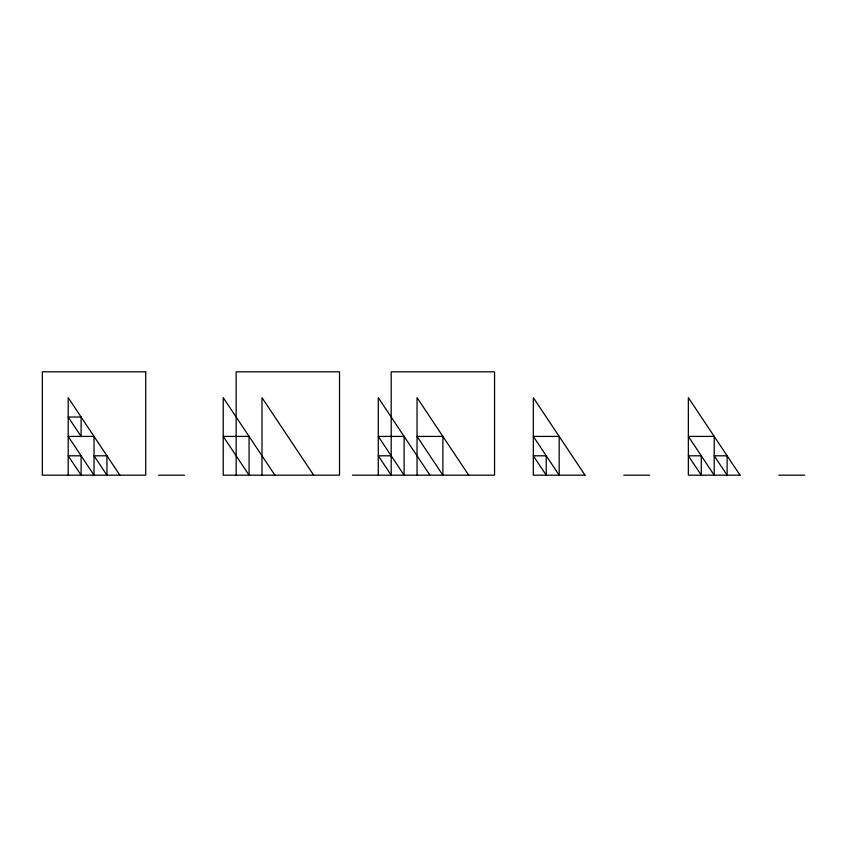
<?xml version="1.0" encoding="UTF-8"?>
<svg xmlns="http://www.w3.org/2000/svg" width="847" height="847" viewBox="0 0 847 847"><rect width="100%" height="100%" fill="white"/><g stroke="black" fill="none" stroke-linecap="round" stroke-linejoin="round"><path stroke-width="1.27" d="M391.198 455.802L378.281 455.802L391.198 475.178L391.198 371.822L494.563 371.822L494.563 475.178L352.437 475.178M158.633 475.178L184.477 475.178M623.763 475.178L649.607 475.178M778.806 475.178L804.65 475.178M468.719 475.178L417.042 397.656L417.042 475.178M429.958 475.178L378.281 397.656L378.281 475.178M313.676 475.178L261.998 397.656L261.998 475.178M274.915 475.178L223.237 397.656L223.237 475.178L339.52 475.178L339.52 371.822L236.154 371.822L236.154 475.178M119.872 475.178L68.194 397.656L68.194 475.178M145.716 371.822L42.35 371.822L42.35 475.178L145.716 475.178L145.716 371.822M81.111 417.042L68.194 417.042L81.111 436.417L81.111 417.042M94.028 436.417L68.194 436.417L94.028 475.178L94.028 436.417M249.071 436.417L223.237 436.417L249.071 475.178L249.071 436.417M404.114 436.417L378.281 436.417L404.114 475.178L404.114 436.417M442.886 436.417L417.042 436.417L442.886 475.178L442.886 436.417M559.168 436.417L533.324 436.417L559.168 475.178L559.168 436.417M714.212 436.417L688.367 436.417L714.212 475.178L714.212 436.417M81.111 455.802L68.194 455.802L81.111 475.178L81.111 455.802M106.955 455.802L94.028 455.802L106.955 475.178L106.955 455.802M546.241 455.802L533.324 455.802L546.241 475.178L546.241 455.802M701.284 455.802L688.367 455.802L701.284 475.178L701.284 455.802M727.128 455.802L714.212 455.802L727.128 475.178L727.128 455.802M585.002 475.178L533.324 475.178L533.324 397.656L585.002 475.178M740.045 475.178L688.367 475.178L688.367 397.656L740.045 475.178"/></g></svg>
